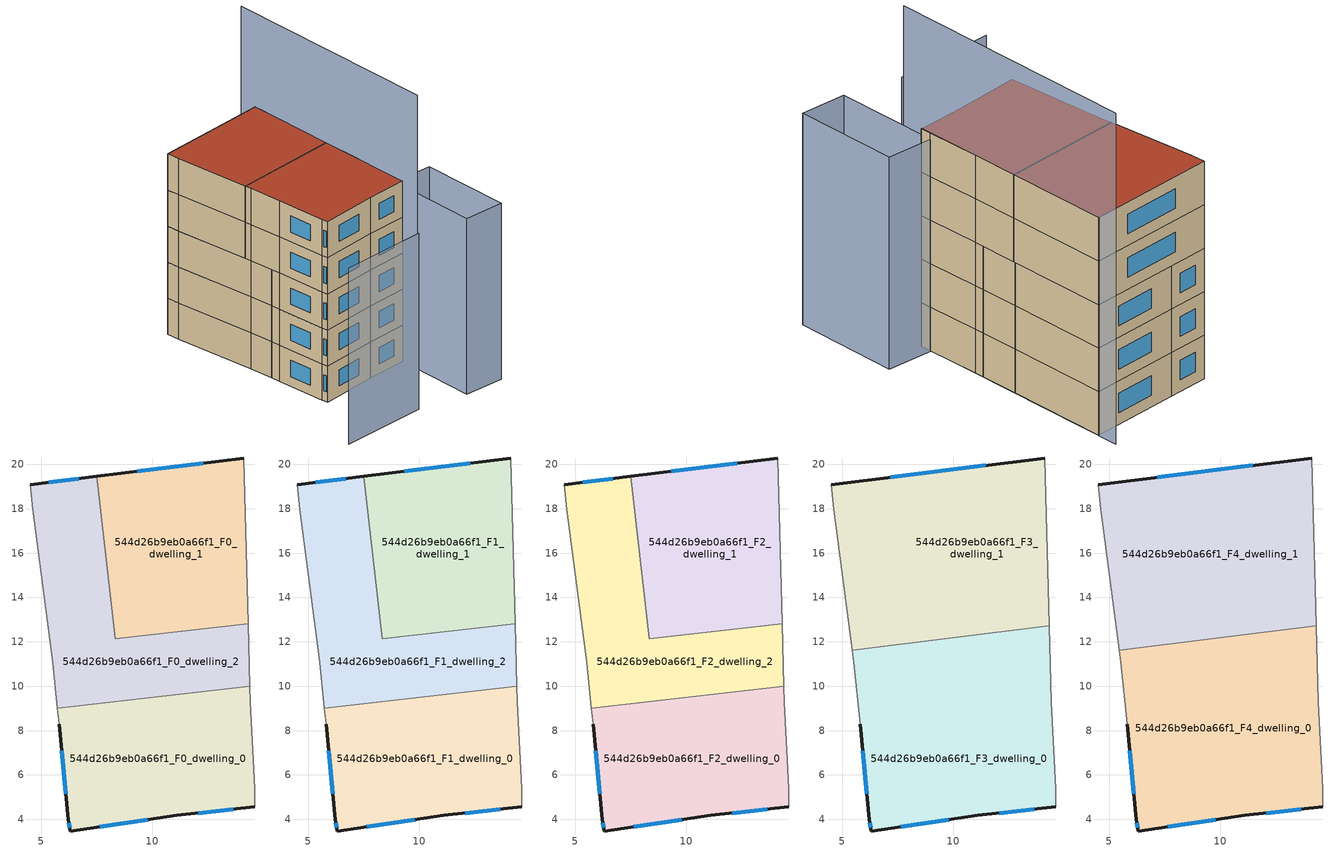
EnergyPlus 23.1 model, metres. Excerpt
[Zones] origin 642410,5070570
544d26b9eb0a66f1_F0_dwelling_0
 floor ground (EU_floor_Construction): 14.4,10 14.42,9.28 14.61,5.37 14.61,4.57 11.11,4.17 6.31,3.47 6.21,3.97 5.81,8.28 5.73,9.02 z0
 wall outside (EU_wall_Construction): 5.81,8.28 6.21,3.97 6.31,3.47 11.11,4.17 14.61,4.57 z0:3
 wall adiabatic (EU_wall_Construction): 14.61,4.57 14.61,5.37 14.42,9.28 14.4,10 / 5.73,9.02 5.81,8.28 z0:3
 wall to 544d26b9eb0a66f1_F0_dwelling_2 (EU_wall_Construction): 14.4,10 5.73,9.02 z0:3
 window (EU_Window_Construction): 12.08,4.28 13.65,4.46 / 7.63,3.67 9.79,3.98 / 6.24,3.84 6.28,3.61 / 5.92,7.09 6.1,5.16 z0.83:2.17
544d26b9eb0a66f1_F0_dwelling_1
 floor ground (EU_floor_Construction): 14.12,20.28 14.32,12.82 8.34,12.14 7.51,19.46 z0
 wall outside (EU_wall_Construction): 14.12,20.28 7.51,19.46 z0:3
 wall adiabatic (EU_wall_Construction): 14.32,12.82 14.12,20.28 z0:3
 wall to 544d26b9eb0a66f1_F0_dwelling_2 (EU_wall_Construction): 7.51,19.46 8.34,12.14 14.32,12.82 z0:3
 window (EU_Window_Construction): 12.3,20.06 9.33,19.69 z0.83:2.17
544d26b9eb0a66f1_F0_dwelling_2
 floor ground (EU_floor_Construction): 14.32,12.82 14.4,10 5.73,9.02 5.51,11.08 4.61,17.99 4.51,19.08 7.51,19.46 8.34,12.14 z0
 wall outside (EU_wall_Construction): 7.51,19.46 4.51,19.08 z0:3
 wall adiabatic (EU_wall_Construction): 4.51,19.08 4.61,17.99 5.51,11.08 5.73,9.02 / 14.4,10 14.32,12.82 z0:3
 window (EU_Window_Construction): 6.68,19.36 5.34,19.19 z0.83:2.17
544d26b9eb0a66f1_F1_dwelling_0
 floor to 544d26b9eb0a66f1_F0_dwelling_0 (EU_floor_Construction): 14.4,10 14.42,9.28 14.61,5.37 14.61,4.57 11.11,4.17 6.31,3.47 6.21,3.97 5.81,8.28 5.73,9.02 z3
 wall outside (EU_wall_Construction): 5.81,8.28 6.21,3.97 6.31,3.47 11.11,4.17 14.61,4.57 z3:6
 wall adiabatic (EU_wall_Construction): 14.61,4.57 14.61,5.37 14.42,9.28 14.4,10 / 5.73,9.02 5.81,8.28 z3:6
 wall to 544d26b9eb0a66f1_F1_dwelling_2 (EU_wall_Construction): 14.4,10 5.73,9.02 z3:6
 window (EU_Window_Construction): 12.08,4.28 13.65,4.46 / 7.63,3.67 9.79,3.98 / 6.24,3.84 6.28,3.61 / 5.92,7.09 6.1,5.16 z3.83:5.17
544d26b9eb0a66f1_F1_dwelling_1
 floor to 544d26b9eb0a66f1_F0_dwelling_1 (EU_floor_Construction): 14.12,20.28 14.32,12.82 8.34,12.14 7.51,19.46 z3
 wall outside (EU_wall_Construction): 14.12,20.28 7.51,19.46 z3:6
 wall adiabatic (EU_wall_Construction): 14.32,12.82 14.12,20.28 z3:6
 wall to 544d26b9eb0a66f1_F1_dwelling_2 (EU_wall_Construction): 7.51,19.46 8.34,12.14 14.32,12.82 z3:6
 window (EU_Window_Construction): 12.3,20.06 9.33,19.69 z3.83:5.17
544d26b9eb0a66f1_F1_dwelling_2
 floor to 544d26b9eb0a66f1_F0_dwelling_2 (EU_floor_Construction): 14.32,12.82 14.4,10 5.73,9.02 5.51,11.08 4.61,17.99 4.51,19.08 7.51,19.46 8.34,12.14 z3
 wall outside (EU_wall_Construction): 7.51,19.46 4.51,19.08 z3:6
 wall adiabatic (EU_wall_Construction): 4.51,19.08 4.61,17.99 5.51,11.08 5.73,9.02 / 14.4,10 14.32,12.82 z3:6
 window (EU_Window_Construction): 6.68,19.36 5.34,19.19 z3.83:5.17
544d26b9eb0a66f1_F2_dwelling_0
 floor to 544d26b9eb0a66f1_F1_dwelling_0 (EU_floor_Construction): 14.4,10 14.42,9.28 14.61,5.37 14.61,4.57 11.11,4.17 6.31,3.47 6.21,3.97 5.81,8.28 5.73,9.02 z6
 wall outside (EU_wall_Construction): 5.81,8.28 6.21,3.97 6.31,3.47 11.11,4.17 14.61,4.57 z6:9
 wall adiabatic (EU_wall_Construction): 14.61,4.57 14.61,5.37 14.42,9.28 14.4,10 / 5.73,9.02 5.81,8.28 z6:9
 wall to 544d26b9eb0a66f1_F2_dwelling_2 (EU_wall_Construction): 14.4,10 5.73,9.02 z6:9
 window (EU_Window_Construction): 12.08,4.28 13.65,4.46 / 7.63,3.67 9.79,3.98 / 6.24,3.84 6.28,3.61 / 5.92,7.09 6.1,5.16 z6.83:8.17
544d26b9eb0a66f1_F2_dwelling_1
 floor to 544d26b9eb0a66f1_F1_dwelling_1 (EU_floor_Construction): 14.12,20.28 14.32,12.82 8.34,12.14 7.51,19.46 z6
 wall outside (EU_wall_Construction): 14.12,20.28 7.51,19.46 z6:9
 wall adiabatic (EU_wall_Construction): 14.32,12.82 14.12,20.28 z6:9
 wall to 544d26b9eb0a66f1_F2_dwelling_2 (EU_wall_Construction): 7.51,19.46 8.34,12.14 14.32,12.82 z6:9
 window (EU_Window_Construction): 12.3,20.06 9.33,19.69 z6.83:8.17
544d26b9eb0a66f1_F2_dwelling_2
 floor to 544d26b9eb0a66f1_F1_dwelling_2 (EU_floor_Construction): 14.32,12.82 14.4,10 5.73,9.02 5.51,11.08 4.61,17.99 4.51,19.08 7.51,19.46 8.34,12.14 z6
 wall outside (EU_wall_Construction): 7.51,19.46 4.51,19.08 z6:9
 wall adiabatic (EU_wall_Construction): 4.51,19.08 4.61,17.99 5.51,11.08 5.73,9.02 / 14.4,10 14.32,12.82 z6:9
 window (EU_Window_Construction): 6.68,19.36 5.34,19.19 z6.83:8.17
544d26b9eb0a66f1_F3_dwelling_0
 floor to 544d26b9eb0a66f1_F2_dwelling_0 (EU_floor_Construction): 14.4,10 14.42,9.28 14.61,5.37 14.61,4.57 11.11,4.17 6.31,3.47 6.21,3.97 5.81,8.28 5.73,9.02 z9
 floor to 544d26b9eb0a66f1_F2_dwelling_2 (EU_floor_Construction): 14.32,12.72 14.4,10 5.73,9.02 5.51,11.08 5.44,11.61 z9
 wall outside (EU_wall_Construction): 5.81,8.28 6.21,3.97 6.31,3.47 11.11,4.17 14.61,4.57 z9:12
 wall adiabatic (EU_wall_Construction): 5.44,11.61 5.51,11.08 5.81,8.28 / 14.61,4.57 14.61,5.37 14.42,9.28 14.32,12.72 z9:12
 wall to 544d26b9eb0a66f1_F3_dwelling_1 (EU_wall_Construction): 14.32,12.72 5.44,11.61 z9:12
 window (EU_Window_Construction): 12.08,4.28 13.65,4.46 / 7.63,3.67 9.79,3.98 / 6.24,3.84 6.28,3.61 / 5.92,7.09 6.1,5.16 z9.83:11.17
544d26b9eb0a66f1_F3_dwelling_1
 floor to 544d26b9eb0a66f1_F2_dwelling_2 (EU_floor_Construction): 14.32,12.82 14.32,12.72 5.44,11.61 4.61,17.99 4.51,19.08 7.51,19.46 8.34,12.14 z9
 floor to 544d26b9eb0a66f1_F2_dwelling_1 (EU_floor_Construction): 14.12,20.28 14.32,12.82 8.34,12.14 7.51,19.46 z9
 wall outside (EU_wall_Construction): 14.12,20.28 4.51,19.08 z9:12
 wall adiabatic (EU_wall_Construction): 4.51,19.08 4.61,17.99 5.44,11.61 / 14.32,12.72 14.12,20.28 z9:12
 window (EU_Window_Construction): 11.48,19.95 7.16,19.41 z9.83:11.17
544d26b9eb0a66f1_F4_dwelling_0
 floor to 544d26b9eb0a66f1_F3_dwelling_0 (EU_floor_Construction): 14.32,12.72 14.42,9.28 14.61,5.37 14.61,4.57 11.11,4.17 6.31,3.47 6.21,3.97 5.81,8.28 5.51,11.08 5.44,11.61 z12
 wall outside (EU_wall_Construction): 5.81,8.28 6.21,3.97 6.31,3.47 11.11,4.17 14.61,4.57 z12:15
 wall adiabatic (EU_wall_Construction): 5.44,11.61 5.51,11.08 5.81,8.28 / 14.61,4.57 14.61,5.37 14.42,9.28 14.32,12.72 z12:15
 wall to 544d26b9eb0a66f1_F4_dwelling_1 (EU_wall_Construction): 14.32,12.72 5.44,11.61 z12:15
 window (EU_Window_Construction): 12.08,4.28 13.65,4.46 / 7.63,3.67 9.79,3.98 / 6.24,3.84 6.28,3.61 / 5.92,7.09 6.1,5.16 z12.83:14.17
 roof outside (EU_roof_Construction): 14.61,4.57 14.61,5.37 14.42,9.28 14.32,12.72 5.44,11.61 5.51,11.08 5.81,8.28 6.21,3.97 6.31,3.47 11.11,4.17 z15
544d26b9eb0a66f1_F4_dwelling_1
 floor to 544d26b9eb0a66f1_F3_dwelling_1 (EU_floor_Construction): 14.12,20.28 14.32,12.72 5.44,11.61 4.61,17.99 4.51,19.08 z12
 wall outside (EU_wall_Construction): 14.12,20.28 4.51,19.08 z12:15
 wall adiabatic (EU_wall_Construction): 4.51,19.08 4.61,17.99 5.44,11.61 / 14.32,12.72 14.12,20.28 z12:15
 window (EU_Window_Construction): 11.48,19.95 7.16,19.41 z12.83:14.17
 roof outside (EU_roof_Construction): 14.32,12.72 14.12,20.28 4.51,19.08 4.61,17.99 5.44,11.61 z15
shading: 4.51,19.09 6.03,7.43 z0:12; 3.19,-2.36 10.61,-1.73 / 14.78,-2.34 14.6,5.4 / 14.6,5.4 18.01,5.48 / 18.01,5.48 18.19,-2.26 / 18.19,-2.26 14.78,-2.34 z0:14.6; 14.59,2.93 14.08,21.78 z0:22.8
[Building]
EU S2 Campaign: North Axis=0; Terrain=City; Solar Distribution=FullExterior
[Site:Location]
Lyon-Bron: Latitude=45.75; Longitude=5; Time Zone=1; Elevation=198
[SizingPeriod:WeatherFileDays]
AnnualSizingPeriod: Begin Month=1; Begin Day of Month=1; End Month=12; End Day of Month=31; Day of Week for Start Day=Monday; Use Weather File Daylight Saving Period=No; Use Weather File Rain and Snow Indicators=No
[MATERIAL]
EU_InternalMass_Material: Roughness=MediumRough; Thickness=0.1; Conductivity=1; Density=1800; Specific Heat=900; Thermal Absorptance=0.9; Solar Absorptance=0.7; Visible Absorptance=0.7
[MATERIAL:NOMASS] Roughness=MediumRough; Thermal Absorptance=0.9; Solar Absorptance=0.7; Visible Absorptance=0.7
Name | Thermal Resistance
EU_wall_NoMass | 0.87146
EU_roof_NoMass | 0.842276
EU_floor_NoMass | 0.496999
[WINDOWMATERIAL:SIMPLEGLAZINGSYSTEM]
EU_Window_SimpleGlazing: UFactor=2.2525; Solar Heat Gain Coefficient=0.76; Visible Transmittance=0.76
[CONSTRUCTION]
EU_wall_Construction: EU_wall_NoMass
EU_roof_Construction: EU_roof_NoMass
EU_floor_Construction: EU_floor_NoMass
EU_Window_Construction: EU_Window_SimpleGlazing
EU_InternalMass_Construction: EU_InternalMass_Material
[ZONE] Type=1; Multiplier=1; Ceiling Height=autocalculate; Floor Area=autocalculate; Part of Total Floor Area=Yes
Name | Volume
544d26b9eb0a66f1_F0_dwelling_0; 544d26b9eb0a66f1_F1_dwelling_0; 544d26b9eb0a66f1_F2_dwelling_0; 544d26b9eb0a66f1_F0_dwelling_1 | 140.659
544d26b9eb0a66f1_F3_dwelling_0 | 210.995
544d26b9eb0a66f1_F4_dwelling_0 | 210.997
544d26b9eb0a66f1_F1_dwelling_1; 544d26b9eb0a66f1_F2_dwelling_1 | 140.658
544d26b9eb0a66f1_F3_dwelling_1; 544d26b9eb0a66f1_F4_dwelling_1 | 210.979
544d26b9eb0a66f1_F0_dwelling_2 | 140.656
544d26b9eb0a66f1_F1_dwelling_2; 544d26b9eb0a66f1_F2_dwelling_2 | 140.657
[INTERNALMASS] Construction=EU_InternalMass_Construction
Name | Zone or ZoneList | Surface Area
544d26b9eb0a66f1_F0_dwelling_0_EU_InternalMass | 544d26b9eb0a66f1_F0_dwelling_0 | 46.8851
544d26b9eb0a66f1_F0_dwelling_1_EU_InternalMass | 544d26b9eb0a66f1_F0_dwelling_1 | 46.8875
544d26b9eb0a66f1_F0_dwelling_2_EU_InternalMass | 544d26b9eb0a66f1_F0_dwelling_2 | 46.8855
544d26b9eb0a66f1_F1_dwelling_0_EU_InternalMass | 544d26b9eb0a66f1_F1_dwelling_0 | 46.8851
544d26b9eb0a66f1_F1_dwelling_1_EU_InternalMass | 544d26b9eb0a66f1_F1_dwelling_1 | 46.8875
544d26b9eb0a66f1_F1_dwelling_2_EU_InternalMass | 544d26b9eb0a66f1_F1_dwelling_2 | 46.8855
544d26b9eb0a66f1_F2_dwelling_0_EU_InternalMass | 544d26b9eb0a66f1_F2_dwelling_0 | 46.8851
544d26b9eb0a66f1_F2_dwelling_1_EU_InternalMass | 544d26b9eb0a66f1_F2_dwelling_1 | 46.8875
544d26b9eb0a66f1_F2_dwelling_2_EU_InternalMass | 544d26b9eb0a66f1_F2_dwelling_2 | 46.8855
544d26b9eb0a66f1_F3_dwelling_0_EU_InternalMass | 544d26b9eb0a66f1_F3_dwelling_0 | 70.3323
544d26b9eb0a66f1_F3_dwelling_1_EU_InternalMass | 544d26b9eb0a66f1_F3_dwelling_1 | 70.3263
544d26b9eb0a66f1_F4_dwelling_0_EU_InternalMass | 544d26b9eb0a66f1_F4_dwelling_0 | 70.3323
544d26b9eb0a66f1_F4_dwelling_1_EU_InternalMass | 544d26b9eb0a66f1_F4_dwelling_1 | 70.3263
[OTHEREQUIPMENT] Fuel Type=Electricity; Design Level Calculation Method=Watts/Area; Power per Zone Floor Area=1; Fraction Latent=0; Fraction Radiant=0; Fraction Lost=0; Carbon Dioxide Generation Rate=0; EndUse Subcategory=EU_Step8_InternalGains
Name | Zone or ZoneList or Space or SpaceList | Schedule
EU_Step8_InternalGain_544d26b9eb0a66f1_F0_dwelling_0_f000 | 544d26b9eb0a66f1_F0_dwelling_0 | EU_Step8_GainSchedule_544d26b9eb0a66f1_F0_dwelling_0_f000
EU_Step8_InternalGain_544d26b9eb0a66f1_F0_dwelling_1_f000 | 544d26b9eb0a66f1_F0_dwelling_1 | EU_Step8_GainSchedule_544d26b9eb0a66f1_F0_dwelling_1_f000
EU_Step8_InternalGain_544d26b9eb0a66f1_F0_dwelling_2_f000 | 544d26b9eb0a66f1_F0_dwelling_2 | EU_Step8_GainSchedule_544d26b9eb0a66f1_F0_dwelling_2_f000
EU_Step8_InternalGain_544d26b9eb0a66f1_F1_dwelling_0_f000 | 544d26b9eb0a66f1_F1_dwelling_0 | EU_Step8_GainSchedule_544d26b9eb0a66f1_F1_dwelling_0_f000
EU_Step8_InternalGain_544d26b9eb0a66f1_F1_dwelling_1_f000 | 544d26b9eb0a66f1_F1_dwelling_1 | EU_Step8_GainSchedule_544d26b9eb0a66f1_F1_dwelling_1_f000
EU_Step8_InternalGain_544d26b9eb0a66f1_F1_dwelling_2_f000 | 544d26b9eb0a66f1_F1_dwelling_2 | EU_Step8_GainSchedule_544d26b9eb0a66f1_F1_dwelling_2_f000
EU_Step8_InternalGain_544d26b9eb0a66f1_F2_dwelling_0_f000 | 544d26b9eb0a66f1_F2_dwelling_0 | EU_Step8_GainSchedule_544d26b9eb0a66f1_F2_dwelling_0_f000
EU_Step8_InternalGain_544d26b9eb0a66f1_F2_dwelling_1_f000 | 544d26b9eb0a66f1_F2_dwelling_1 | EU_Step8_GainSchedule_544d26b9eb0a66f1_F2_dwelling_1_f000
EU_Step8_InternalGain_544d26b9eb0a66f1_F2_dwelling_2_f000 | 544d26b9eb0a66f1_F2_dwelling_2 | EU_Step8_GainSchedule_544d26b9eb0a66f1_F2_dwelling_2_f000
EU_Step8_InternalGain_544d26b9eb0a66f1_F3_dwelling_0_f000 | 544d26b9eb0a66f1_F3_dwelling_0 | EU_Step8_GainSchedule_544d26b9eb0a66f1_F3_dwelling_0_f000
EU_Step8_InternalGain_544d26b9eb0a66f1_F3_dwelling_1_f000 | 544d26b9eb0a66f1_F3_dwelling_1 | EU_Step8_GainSchedule_544d26b9eb0a66f1_F3_dwelling_1_f000
EU_Step8_InternalGain_544d26b9eb0a66f1_F4_dwelling_0_f000 | 544d26b9eb0a66f1_F4_dwelling_0 | EU_Step8_GainSchedule_544d26b9eb0a66f1_F4_dwelling_0_f000
EU_Step8_InternalGain_544d26b9eb0a66f1_F4_dwelling_1_f000 | 544d26b9eb0a66f1_F4_dwelling_1 | EU_Step8_GainSchedule_544d26b9eb0a66f1_F4_dwelling_1_f000
[ZONEVENTILATION:DESIGNFLOWRATE] Schedule=EU_AlwaysOn; Design Flow Rate Calculation Method=AirChanges/Hour; Air Changes per Hour=0.425; Ventilation Type=Natural; Fan Pressure Rise=0; Fan Total Efficiency=1; Constant Term Coefficient=1; Temperature Term Coefficient=0; Velocity Term Coefficient=0; Velocity Squared Term Coefficient=0; Minimum Indoor Temperature=-100; Maximum Indoor Temperature=100; Delta Temperature=-100; Minimum Outdoor Temperature=-100; Maximum Outdoor Temperature=100; Maximum Wind Speed=40
Name | Zone or ZoneList or Space or SpaceList
EU_ConstantAir_544d26b9eb0a66f1_F0_dwelling_0 | 544d26b9eb0a66f1_F0_dwelling_0
EU_ConstantAir_544d26b9eb0a66f1_F0_dwelling_1 | 544d26b9eb0a66f1_F0_dwelling_1
EU_ConstantAir_544d26b9eb0a66f1_F0_dwelling_2 | 544d26b9eb0a66f1_F0_dwelling_2
EU_ConstantAir_544d26b9eb0a66f1_F1_dwelling_0 | 544d26b9eb0a66f1_F1_dwelling_0
EU_ConstantAir_544d26b9eb0a66f1_F1_dwelling_1 | 544d26b9eb0a66f1_F1_dwelling_1
EU_ConstantAir_544d26b9eb0a66f1_F1_dwelling_2 | 544d26b9eb0a66f1_F1_dwelling_2
EU_ConstantAir_544d26b9eb0a66f1_F2_dwelling_0 | 544d26b9eb0a66f1_F2_dwelling_0
EU_ConstantAir_544d26b9eb0a66f1_F2_dwelling_1 | 544d26b9eb0a66f1_F2_dwelling_1
EU_ConstantAir_544d26b9eb0a66f1_F2_dwelling_2 | 544d26b9eb0a66f1_F2_dwelling_2
EU_ConstantAir_544d26b9eb0a66f1_F3_dwelling_0 | 544d26b9eb0a66f1_F3_dwelling_0
EU_ConstantAir_544d26b9eb0a66f1_F3_dwelling_1 | 544d26b9eb0a66f1_F3_dwelling_1
EU_ConstantAir_544d26b9eb0a66f1_F4_dwelling_0 | 544d26b9eb0a66f1_F4_dwelling_0
EU_ConstantAir_544d26b9eb0a66f1_F4_dwelling_1 | 544d26b9eb0a66f1_F4_dwelling_1
[HVACTEMPLATE:THERMOSTAT] Constant Heating Setpoint=20; Constant Cooling Setpoint=50
EU_HeatOnly_544d26b9eb0a66f1_F0_dwelling_0; EU_HeatOnly_544d26b9eb0a66f1_F0_dwelling_1; EU_HeatOnly_544d26b9eb0a66f1_F0_dwelling_2; EU_HeatOnly_544d26b9eb0a66f1_F1_dwelling_0; EU_HeatOnly_544d26b9eb0a66f1_F1_dwelling_1; EU_HeatOnly_544d26b9eb0a66f1_F1_dwelling_2; EU_HeatOnly_544d26b9eb0a66f1_F2_dwelling_0; EU_HeatOnly_544d26b9eb0a66f1_F2_dwelling_1; EU_HeatOnly_544d26b9eb0a66f1_F2_dwelling_2; EU_HeatOnly_544d26b9eb0a66f1_F3_dwelling_0; EU_HeatOnly_544d26b9eb0a66f1_F3_dwelling_1; EU_HeatOnly_544d26b9eb0a66f1_F4_dwelling_0; EU_HeatOnly_544d26b9eb0a66f1_F4_dwelling_1
[HVACTEMPLATE:ZONE:IDEALLOADSAIRSYSTEM] System Availability Schedule=EU_AlwaysOn; Maximum Heating Supply Air Temperature=50; Minimum Cooling Supply Air Temperature=13; Maximum Heating Supply Air Humidity Ratio=0.0156; Minimum Cooling Supply Air Humidity Ratio=0.0077; Heating Limit=NoLimit; Cooling Limit=NoLimit; Heating Availability Schedule=EU_AlwaysOn; Cooling Availability Schedule=EU_CoolingOff; Dehumidification Control Type=ConstantSensibleHeatRatio; Cooling Sensible Heat Ratio=0.7; Dehumidification Setpoint=60; Humidification Control Type=None; Humidification Setpoint=30; Outdoor Air Method=None; Outdoor Air Flow Rate per Person=0.00944; Outdoor Air Flow Rate per Zone Floor Area=0; Outdoor Air Flow Rate per Zone=0; Demand Controlled Ventilation Type=None; Outdoor Air Economizer Type=NoEconomizer; Heat Recovery Type=None; Sensible Heat Recovery Effectiveness=0.7; Latent Heat Recovery Effectiveness=0.65
Name | Template Thermostat
544d26b9eb0a66f1_F0_dwelling_0 | EU_HeatOnly_544d26b9eb0a66f1_F0_dwelling_0
544d26b9eb0a66f1_F0_dwelling_1 | EU_HeatOnly_544d26b9eb0a66f1_F0_dwelling_1
544d26b9eb0a66f1_F0_dwelling_2 | EU_HeatOnly_544d26b9eb0a66f1_F0_dwelling_2
544d26b9eb0a66f1_F1_dwelling_0 | EU_HeatOnly_544d26b9eb0a66f1_F1_dwelling_0
544d26b9eb0a66f1_F1_dwelling_1 | EU_HeatOnly_544d26b9eb0a66f1_F1_dwelling_1
544d26b9eb0a66f1_F1_dwelling_2 | EU_HeatOnly_544d26b9eb0a66f1_F1_dwelling_2
544d26b9eb0a66f1_F2_dwelling_0 | EU_HeatOnly_544d26b9eb0a66f1_F2_dwelling_0
544d26b9eb0a66f1_F2_dwelling_1 | EU_HeatOnly_544d26b9eb0a66f1_F2_dwelling_1
544d26b9eb0a66f1_F2_dwelling_2 | EU_HeatOnly_544d26b9eb0a66f1_F2_dwelling_2
544d26b9eb0a66f1_F3_dwelling_0 | EU_HeatOnly_544d26b9eb0a66f1_F3_dwelling_0
544d26b9eb0a66f1_F3_dwelling_1 | EU_HeatOnly_544d26b9eb0a66f1_F3_dwelling_1
544d26b9eb0a66f1_F4_dwelling_0 | EU_HeatOnly_544d26b9eb0a66f1_F4_dwelling_0
544d26b9eb0a66f1_F4_dwelling_1 | EU_HeatOnly_544d26b9eb0a66f1_F4_dwelling_1
[SIZING:ZONE] Zone Cooling Design Supply Air Temperature Input Method=SupplyAirTemperature; Zone Cooling Design Supply Air Temperature=13; Zone Heating Design Supply Air Temperature Input Method=SupplyAirTemperature; Zone Heating Design Supply Air Temperature=50; Zone Cooling Design Supply Air Humidity Ratio=0.008; Zone Heating Design Supply Air Humidity Ratio=0.008; Cooling Design Air Flow Method=DesignDay; Cooling Design Air Flow Rate=0; Cooling Minimum Air Flow per Zone Floor Area=0.000762; Cooling Minimum Air Flow=0; Cooling Minimum Air Flow Fraction=0.2; Heating Design Air Flow Method=DesignDay; Heating Design Air Flow Rate=0; Heating Maximum Air Flow per Zone Floor Area=0.002032; Heating Maximum Air Flow=0.141576; Heating Maximum Air Flow Fraction=0.3; Account for Dedicated Outdoor Air System=No; Dedicated Outdoor Air System Control Strategy=NeutralSupplyAir; Dedicated Outdoor Air Low Setpoint Temperature for Design=autosize; Dedicated Outdoor Air High Setpoint Temperature for Design=autosize; Zone Load Sizing Method=Sensible Load Only No Latent Load; Zone Latent Cooling Design Supply Air Humidity Ratio Input Method=HumidityRatioDifference; Zone Cooling Design Supply Air Humidity Ratio Difference=0.005; Zone Latent Heating Design Supply Air Humidity Ratio Input Method=HumidityRatioDifference; Zone Humidification Design Supply Air Humidity Ratio Difference=0.005
544d26b9eb0a66f1_F0_dwelling_0; 544d26b9eb0a66f1_F0_dwelling_1; 544d26b9eb0a66f1_F0_dwelling_2; 544d26b9eb0a66f1_F1_dwelling_0; 544d26b9eb0a66f1_F1_dwelling_1; 544d26b9eb0a66f1_F1_dwelling_2; 544d26b9eb0a66f1_F2_dwelling_0; 544d26b9eb0a66f1_F2_dwelling_1; 544d26b9eb0a66f1_F2_dwelling_2; 544d26b9eb0a66f1_F3_dwelling_0; 544d26b9eb0a66f1_F3_dwelling_1; 544d26b9eb0a66f1_F4_dwelling_0; 544d26b9eb0a66f1_F4_dwelling_1
[SCHEDULE:CONSTANT]
Name | Hourly Value
EU_AlwaysOn | 1
EU_CoolingOff | 0
[SCHEDULE:FILE] Column Number=1; Rows to Skip at Top=0; Number of Hours of Data=8760; Column Separator=Comma; Interpolate to Timestep=No; Minutes per Item=60; Adjust Schedule for Daylight Savings=Yes
Name | File
EU_Step8_GainSchedule_544d26b9eb0a66f1_F0_dwelling_0_f000 | ../../schedules/544d26b9eb0a66f1/544d26b9eb0a66f1_F0_dwelling_0_f000_gain.csv
EU_Step8_GainSchedule_544d26b9eb0a66f1_F0_dwelling_1_f000 | ../../schedules/544d26b9eb0a66f1/544d26b9eb0a66f1_F0_dwelling_1_f000_gain.csv
EU_Step8_GainSchedule_544d26b9eb0a66f1_F0_dwelling_2_f000 | ../../schedules/544d26b9eb0a66f1/544d26b9eb0a66f1_F0_dwelling_2_f000_gain.csv
EU_Step8_GainSchedule_544d26b9eb0a66f1_F1_dwelling_0_f000 | ../../schedules/544d26b9eb0a66f1/544d26b9eb0a66f1_F1_dwelling_0_f000_gain.csv
EU_Step8_GainSchedule_544d26b9eb0a66f1_F1_dwelling_1_f000 | ../../schedules/544d26b9eb0a66f1/544d26b9eb0a66f1_F1_dwelling_1_f000_gain.csv
EU_Step8_GainSchedule_544d26b9eb0a66f1_F1_dwelling_2_f000 | ../../schedules/544d26b9eb0a66f1/544d26b9eb0a66f1_F1_dwelling_2_f000_gain.csv
EU_Step8_GainSchedule_544d26b9eb0a66f1_F2_dwelling_0_f000 | ../../schedules/544d26b9eb0a66f1/544d26b9eb0a66f1_F2_dwelling_0_f000_gain.csv
EU_Step8_GainSchedule_544d26b9eb0a66f1_F2_dwelling_1_f000 | ../../schedules/544d26b9eb0a66f1/544d26b9eb0a66f1_F2_dwelling_1_f000_gain.csv
EU_Step8_GainSchedule_544d26b9eb0a66f1_F2_dwelling_2_f000 | ../../schedules/544d26b9eb0a66f1/544d26b9eb0a66f1_F2_dwelling_2_f000_gain.csv
EU_Step8_GainSchedule_544d26b9eb0a66f1_F3_dwelling_0_f000 | ../../schedules/544d26b9eb0a66f1/544d26b9eb0a66f1_F3_dwelling_0_f000_gain.csv
EU_Step8_GainSchedule_544d26b9eb0a66f1_F3_dwelling_1_f000 | ../../schedules/544d26b9eb0a66f1/544d26b9eb0a66f1_F3_dwelling_1_f000_gain.csv
EU_Step8_GainSchedule_544d26b9eb0a66f1_F4_dwelling_0_f000 | ../../schedules/544d26b9eb0a66f1/544d26b9eb0a66f1_F4_dwelling_0_f000_gain.csv
EU_Step8_GainSchedule_544d26b9eb0a66f1_F4_dwelling_1_f000 | ../../schedules/544d26b9eb0a66f1/544d26b9eb0a66f1_F4_dwelling_1_f000_gain.csv
